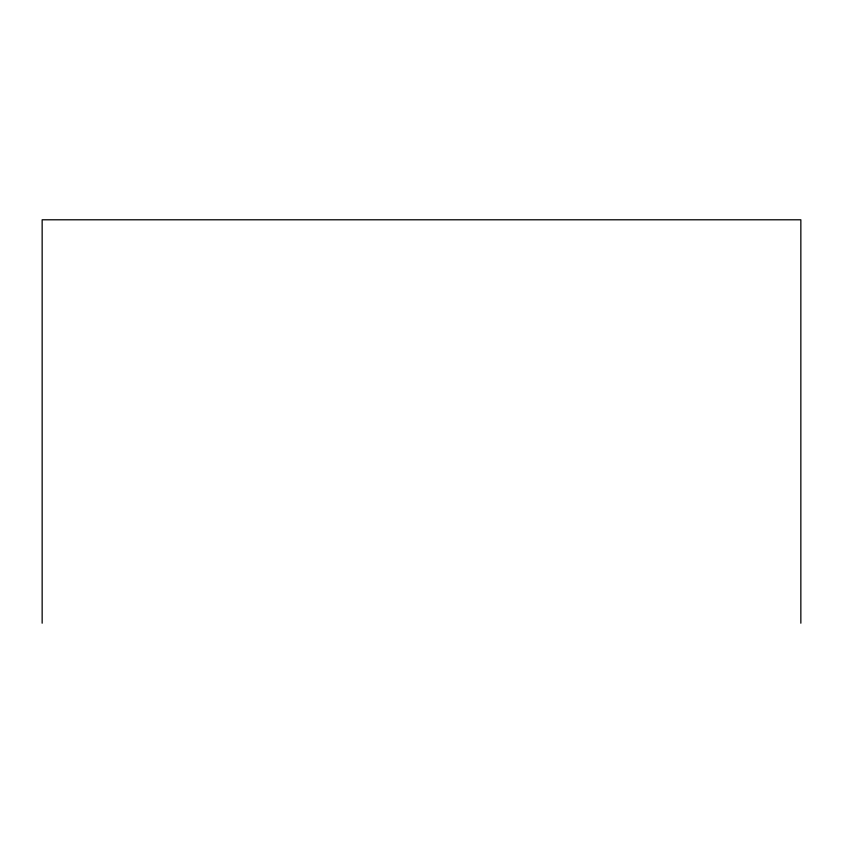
<?xml version="1.0" encoding="UTF-8"?>
<svg xmlns="http://www.w3.org/2000/svg" width="843" height="843" viewBox="0 0 843 843"><rect width="100%" height="100%" fill="white"/><g stroke="black" fill="none" stroke-linecap="round" stroke-linejoin="round"><path stroke-width="1.26" d="M800.85 623.209L800.85 219.791L42.15 219.791L42.15 623.209"/></g></svg>
